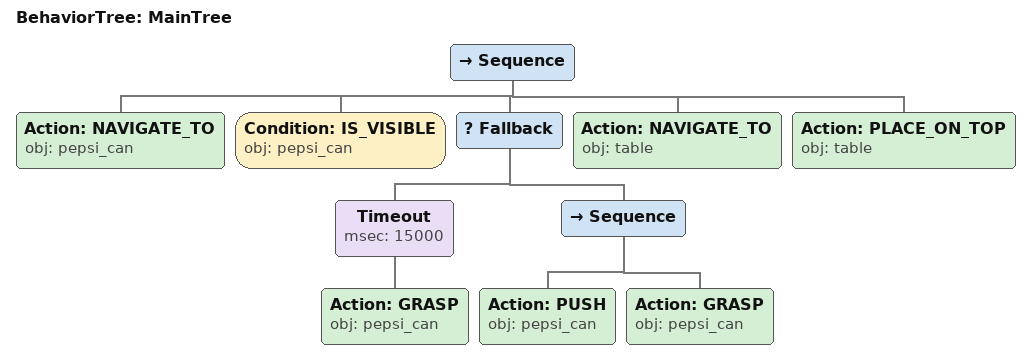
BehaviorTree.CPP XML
<root main_tree_to_execute="MainTree">
  <BehaviorTree ID="MainTree">
    <Sequence>
      <!-- Navigate to pepsi_can -->
      <Action ID="NAVIGATE_TO" obj="pepsi_can" />
      <!-- Check pepsi_can is visible before GRASP -->
      <Condition ID="IS_VISIBLE" obj="pepsi_can" />
      <!-- Fallback: if GRASP pepsi_can fails, try alternative to reposition -->
      <Fallback>
        <!-- Timeout: GRASP pepsi_can within 15s -->
        <Timeout msec="15000">
          <!-- Grasp pepsi_can -->
          <Action ID="GRASP" obj="pepsi_can" />
        </Timeout>
        <Sequence>
          <!-- Push pepsi_can forward toward front edge of table -->
          <Action ID="PUSH" obj="pepsi_can" />
          <!-- Grasp pepsi_can -->
          <Action ID="GRASP" obj="pepsi_can" />
        </Sequence>
      </Fallback>
      <!-- Navigate to table -->
      <Action ID="NAVIGATE_TO" obj="table" />
      <!-- Place on table -->
      <Action ID="PLACE_ON_TOP" obj="table" />
    </Sequence>
  </BehaviorTree>
</root>
